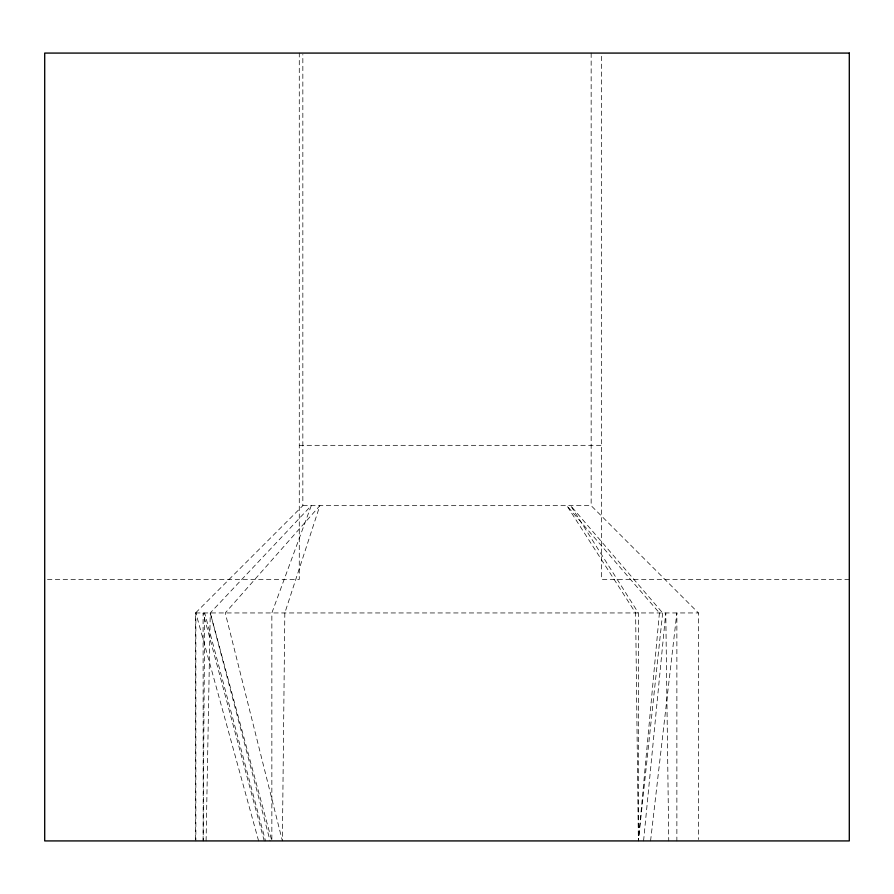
<?xml version="1.0" encoding="UTF-8"?>
<svg xmlns="http://www.w3.org/2000/svg" width="894" height="894" viewBox="0 0 894 894"><rect width="100%" height="100%" fill="white"/><g stroke="black" fill="none" stroke-linecap="round" stroke-linejoin="round"><path stroke-width="0.67" stroke-dasharray="4.47 3.35" d="M203.094 840.919L204.67 612.949L265.507 840.919M206.089 840.919L210.258 612.949L311.268 505.669L271.854 612.949L271.854 840.919L210.258 612.949L270.089 840.919M643.579 840.919L665.773 612.949L668.746 840.919M650.564 840.919L676.87 612.949L676.87 840.919M195.562 839.533L195.562 612.949L302.842 505.669L302.842 54.478M299.278 445.324L601.64 445.324M302.842 505.669L591.157 505.669L698.438 612.949L698.438 839.533M47.483 579.424L299.278 579.424L299.278 53.081M849.3 579.424L601.64 579.424L601.64 53.081M195.562 612.949L698.438 612.949M258.601 840.919L195.864 612.949L195.864 840.919M264.222 840.919L203.094 612.949L203.217 840.919M591.157 53.081L591.157 505.669M284.828 612.949L282.381 840.919L225.254 612.949L319.862 505.669L284.828 612.949M659.426 612.949L638.372 840.919L635.612 612.949L566.863 505.669L659.426 612.949M662.666 612.949L638.372 840.919L638.372 612.949L570.651 505.669L662.666 612.949"/><path stroke-width="1.34" d="M849.3 53.081L44.7 53.081L44.7 840.919L849.3 840.919L849.3 53.081"/></g></svg>
